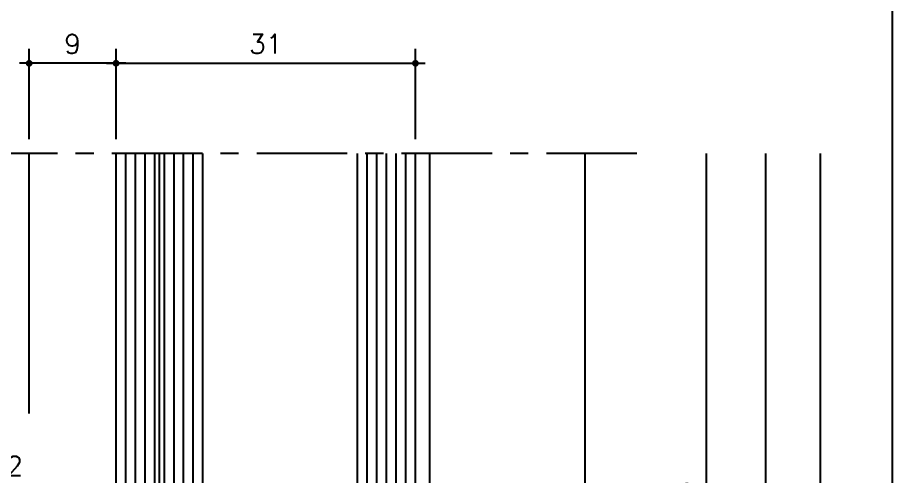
# Model space of a CAD drawing. Extents: x 0 to 4131, y -1600 to 527.
# Drawn here: x 1039.4 to 1130, y -448.1 to -400.5 of the extents above; entities that cross this region are included whole.
import ezdxf

# ---------------------------------------------------------------- set-up
doc = ezdxf.new("R2010")
doc.units = 0
doc.header["$LTSCALE"] = 7.5
doc.header["$MEASUREMENT"] = 0
doc.linetypes.add('CENTER', pattern=[2, 1.25, -0.25, 0.25, -0.25])
doc.layers.get('0').update_dxf_attribs({"linetype": 'CONTINUOUS'})
doc.layers.get('DEFPOINTS').update_dxf_attribs({"linetype": 'CONTINUOUS'})
for name, color, linetype in [('ASSI', 1, 'CENTER'), ('FINE', 7, 'CONTINUOUS'), ('MARCHIO', 7, 'CONTINUOUS'), ('QUOTE', 254, 'CONTINUOUS'), ('TRATTEGGI', 140, 'CONTINUOUS'), ('VETRO', 6, 'CONTINUOUS')]:
    doc.layers.add(name, color=color, linetype=linetype)
doc.styles.get("Standard").update_dxf_attribs({"font": 'romans.shx'})
doc.dimstyles.new('FRECCIA_1-1', dxfattribs={"dimtxt": 2, "dimasz": 2.5, "dimexe": 1.5, "dimexo": 1.5, "dimgap": 1, "dimtad": 3, "dimdsep": 46, "dimtxsty": 'Standard', "dimcen": 0, "dimclrt": 2, "dimaunit": 1, "dimadec": 0, "dimazin": 0, "dimtfac": 0.7, "dimtmove": 0, "dimatfit": 3, "dimfxl": 1, "dimtolj": 2, "dimarcsym": 0})
doc.dimstyles.new('SCALA_1-1$0', dxfattribs={"dimtxt": 2, "dimasz": 1, "dimexe": 1.5, "dimexo": 1.5, "dimgap": 1, "dimtad": 3, "dimdsep": 46, "dimtxsty": 'Standard', "dimblk1": 'PUNTO', "dimblk2": 'PUNTO', "dimsah": 1, "dimcen": 0.09, "dimclrt": 2, "dimadec": 0, "dimazin": 0, "dimtfac": 0.7, "dimtmove": 0, "dimatfit": 3, "dimldrblk": 'PUNTO', "dimfxl": 1, "dimtolj": 2, "dimarcsym": 0})

# ---------------------------------------------------------------- blocks, each defined once
blk = doc.blocks.new('*D355')
at = {"layer": 'DEFPOINTS', "color": 0, "transparency": 16777216}
for p in [(1097.849, -414.629), (1122.559, -414.629), (1116.862, -537.71)]:
    blk.add_point(p, dxfattribs=at)
at = {"layer": 'QUOTE', "color": 0, "lineweight": -2, "transparency": 16777216}
for p, q in [((1122.559, -535.21), (1122.559, -414.629)), ((1118.362, -537.71), (1124.059, -537.71))]:
    blk.add_line(p, q, dxfattribs=at)
at = {"layer": 'QUOTE', "color": 0, "transparency": 16777216}
blk.add_solid([(1122.142, -535.21), (1122.975, -535.21), (1122.559, -537.71)], dxfattribs=at)
at = {"layer": 'QUOTE', "color": 2, "transparency": 16777216, "insert": (1120.559, -474.92), "char_height": 2, "attachment_point": 5, "rotation": 90}
blk.add_mtext('\\A2;MH', dxfattribs=at)
blk = doc.blocks.new('_None')
blk = doc.blocks.new('PUNTO')
blk.add_line((-1, 0), (1, 0))
at = {"const_width": 0.35}
blk.add_lwpolyline([(-0.175, 0, 1), (0.175, 0, 1)], format="xyb", close=True, dxfattribs=at)
blk = doc.blocks.new('*D339')
at = {"layer": 'DEFPOINTS', "color": 0, "transparency": 16777216}
for p in [(1080.606, -405.286), (1049.606, -414.629), (1080.606, -414.629)]:
    blk.add_point(p, dxfattribs=at)
at = {"layer": 'QUOTE', "color": 0, "lineweight": -2, "transparency": 16777216}
for p, q in [((1049.606, -413.129), (1049.606, -403.786)), ((1080.606, -413.129), (1080.606, -403.786)), ((1050.606, -405.286), (1079.606, -405.286))]:
    blk.add_line(p, q, dxfattribs=at)
at = {"layer": 'QUOTE', "color": 0, "lineweight": -2, "transparency": 16777216, "rotation": 180}
blk.add_blockref('PUNTO', (1049.606, -405.286), dxfattribs=at)
at = {"layer": 'QUOTE', "color": 0, "lineweight": -2, "transparency": 16777216}
blk.add_blockref('PUNTO', (1080.606, -405.286), dxfattribs=at)
at = {"layer": 'QUOTE', "color": 2, "transparency": 16777216, "insert": (1065.106, -403.286), "char_height": 2, "attachment_point": 5}
blk.add_mtext('\\A2;31', dxfattribs=at)
blk = doc.blocks.new('*D340')
at = {"layer": 'DEFPOINTS', "color": 0, "transparency": 16777216}
for p in [(1040.61, -405.286), (1040.61, -414.629), (1049.606, -414.629)]:
    blk.add_point(p, dxfattribs=at)
at = {"layer": 'QUOTE', "color": 0, "lineweight": -2, "transparency": 16777216}
for p, q in [((1040.61, -413.129), (1040.61, -403.786)), ((1049.606, -413.129), (1049.606, -403.786)), ((1048.606, -405.286), (1041.61, -405.286))]:
    blk.add_line(p, q, dxfattribs=at)
at = {"layer": 'QUOTE', "color": 0, "lineweight": -2, "transparency": 16777216, "rotation": 180}
blk.add_blockref('PUNTO', (1040.61, -405.286), dxfattribs=at)
at = {"layer": 'QUOTE', "color": 0, "lineweight": -2, "transparency": 16777216}
blk.add_blockref('PUNTO', (1049.606, -405.286), dxfattribs=at)
at = {"layer": 'QUOTE', "color": 2, "transparency": 16777216, "insert": (1045.108, -403.286), "char_height": 2, "attachment_point": 5}
blk.add_mtext('\\A2;9', dxfattribs=at)
blk = doc.blocks.new('*D346')
at = {"layer": 'DEFPOINTS', "color": 0, "transparency": 16777216}
for p in [(1103.542, -414.629), (1098.132, -502.712), (1110.694, -502.712)]:
    blk.add_point(p, dxfattribs=at)
at = {"layer": 'QUOTE', "color": 0, "lineweight": -2, "transparency": 16777216}
for p, q in [((1110.694, -414.629), (1110.694, -501.712)), ((1099.632, -502.712), (1112.194, -502.712))]:
    blk.add_line(p, q, dxfattribs=at)
at = {"layer": 'QUOTE', "color": 0, "lineweight": -2, "transparency": 16777216, "rotation": 270}
blk.add_blockref('PUNTO', (1110.694, -502.712), dxfattribs=at)
at = {"layer": 'QUOTE', "color": 2, "transparency": 16777216, "insert": (1108.694, -458.171), "char_height": 2, "attachment_point": 5, "rotation": 90}
blk.add_mtext('\\A2;VETRO MH-70', dxfattribs=at)
blk = doc.blocks.new('*D347')
at = {"layer": 'DEFPOINTS', "color": 0, "transparency": 16777216}
for p in [(1103.542, -414.629), (1104.24, -526.713), (1116.862, -526.713)]:
    blk.add_point(p, dxfattribs=at)
at = {"layer": 'QUOTE', "color": 0, "lineweight": -2, "transparency": 16777216}
for p, q in [((1116.862, -414.629), (1116.862, -525.713)), ((1105.74, -526.713), (1118.362, -526.713))]:
    blk.add_line(p, q, dxfattribs=at)
at = {"layer": 'QUOTE', "color": 0, "lineweight": -2, "transparency": 16777216, "rotation": 270}
blk.add_blockref('PUNTO', (1116.862, -526.713), dxfattribs=at)
at = {"layer": 'QUOTE', "color": 2, "transparency": 16777216, "insert": (1114.862, -470.171), "char_height": 2, "attachment_point": 5, "rotation": 90}
blk.add_mtext('\\A2;TELAIO MH-22', dxfattribs=at)

msp = doc.modelspace()

# ---------------------------------------------------------------- linework, layer by layer
at = {"layer": 'ASSI'}
msp.add_line((1103.5416, -414.6292), (933.9228, -414.6292), dxfattribs=at)
at = {"layer": 'FINE'}
for p, q in [((1040.6095, -441.5481), (1040.6095, -414.6292)), ((1098.1316, -414.6292), (1098.1316, -511.7019))]:
    msp.add_line(p, q, dxfattribs=at)
at = {"layer": 'MARCHIO'}
msp.add_lwpolyline([(920, -640), (1130, -640), (1130, -343), (920, -343)], close=True, dxfattribs=at)
at = {"layer": 'QUOTE'}
msp.add_line((1082.1095, -494.0336), (1082.1095, -414.6292), dxfattribs=at)
at = {"layer": 'TRATTEGGI'}
for p, q in [((1050.6063, -484.7126), (1050.6063, -414.6292)), ((1051.6063, -484.7126), (1051.6063, -414.6292)), ((1052.6063, -484.7126), (1052.6063, -414.6292)), ((1053.6063, -484.7126), (1053.6063, -414.6292)), ((1054.6063, -484.7126), (1054.6063, -414.6292)), ((1055.6063, -484.7126), (1055.6063, -414.6292)), ((1056.6063, -484.7126), (1056.6063, -414.6292)), ((1057.6063, -484.7126), (1057.6063, -414.6292)), ((1075.6063, -502.7126), (1075.6063, -414.6292)), ((1076.6063, -502.7126), (1076.6063, -414.6292)), ((1077.6063, -502.7126), (1077.6063, -414.6292)), ((1078.6063, -502.7126), (1078.6063, -414.6292)), ((1079.6063, -502.7126), (1079.6063, -414.6292))]:
    msp.add_line(p, q, dxfattribs=at)
at = {"layer": 'VETRO'}
for p, q in [((1049.6063, -483.7126), (1049.6063, -414.6292)), ((1054.1063, -484.7126), (1054.1063, -414.6292)), ((1058.6063, -483.7126), (1058.6063, -414.6292)), ((1074.6063, -501.7126), (1074.6063, -414.6292)), ((1080.6063, -501.7126), (1080.6063, -414.6292))]:
    msp.add_line(p, q, dxfattribs=at)

# ---------------------------------------------------------------- texts
at = {"layer": 'QUOTE', "color": 2}
msp.add_text('809122', height=2, dxfattribs=at).set_placement((1029.6807, -447.9506))

# ---------------------------------------------------------------- dimensions: what is measured, and where the dimension line sits
at = {"layer": 'QUOTE'}
for base, p2, picture, middle in [((1040.6095, -405.2859), (1040.6095, -414.6292), '*D340', (1045.1079, -403.2859)), ((1080.6063, -405.2859), (1080.6063, -414.6292), '*D339', (1065.1063, -403.2859))]:
    dim = msp.add_linear_dim(base=base, p1=(1049.6063, -414.6292), p2=p2, dimstyle='SCALA_1-1$0', dxfattribs=at)
    dim.commit()
    dim.dimension.update_dxf_attribs({"geometry": picture, "text_midpoint": middle})
for base, p1, p2, text, dimstyle, override, picture, middle in [((1122.5586, -414.6292), (1116.8621, -537.7102), (1097.8487, -414.6292), 'MH', 'FRECCIA_1-1', {"dimblk2": 'None', "dimsah": 1, "dimse2": 1}, '*D355', (1120.5586, -474.9197)), ((1110.6944, -502.712), (1103.5416, -414.6292), (1098.1316, -502.712), 'VETRO MH-70', 'SCALA_1-1$0', {"dimblk1": 'None', "dimse1": 1, "dimse2": 0}, '*D346', (1108.6944, -458.1706)), ((1116.8621, -526.7135), (1103.5416, -414.6292), (1104.2395, -526.7135), 'TELAIO MH-22', 'SCALA_1-1$0', {"dimblk1": 'None', "dimse1": 1, "dimse2": 0}, '*D347', (1114.8621, -470.1713))]:
    dim = msp.add_linear_dim(base=base, p1=p1, p2=p2, angle=90, text=text, dimstyle=dimstyle, override=override, dxfattribs=at)
    dim.commit()
    dim.dimension.update_dxf_attribs({"geometry": picture, "text_midpoint": middle})

doc.saveas('drawing.dxf')
